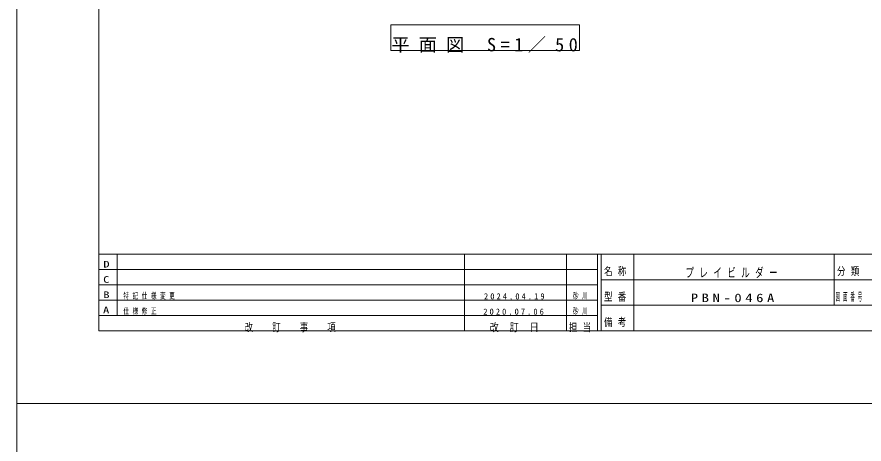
# Model space of a CAD drawing. Units: millimetres on the paper. Extents: x 6 to 426, y -599 to 292.
# Drawn here: x 5.5 to 238.2, y -16.1 to 101.2 of the extents above; entities that cross this region are included whole.
import ezdxf
from ezdxf.enums import TextEntityAlignment as Align

# ---------------------------------------------------------------- set-up
doc = ezdxf.new("R2010")
doc.units = ezdxf.units.MM
for name, color, linetype, lineweight in [('2D', 7, 'Continuous', 13), ('FMT', 7, 'Continuous', 13), ('FMT-TXT', 7, 'Continuous', 13), ('TEXT', 7, 'Continuous', 13)]:
    doc.layers.add(name, color=color, linetype=linetype, lineweight=lineweight)
doc.styles.add('ＭＳ ゴシック', font='')
doc.styles.get('ＭＳ ゴシック').set_extended_font_data('MS Gothic')

msp = doc.modelspace()

# ---------------------------------------------------------------- linework, layer by layer
at = {"layer": '2D'}
for p, q in [((5.5, 292), (5.5, -5)), ((108.222, 98.955), (108.222, 91.955)), ((160.079, 98.955), (108.222, 98.955)), ((160.079, 91.955), (160.079, 98.955)), ((108.222, 91.955), (160.079, 91.955)), ((5.5, -5), (5.5, -302)), ((425.5, -5), (5.5, -5)), ((5.5, -5), (425.5, -5)), ((425.5, -5), (5.5, -5))]:
    msp.add_line(p, q, dxfattribs=at)
at = {"layer": 'FMT'}
for p, q in [((28, 15), (28, 272)), ((28, 36), (403, 36)), ((33, 36), (33, 19.2)), ((128.5, 36), (128.5, 15)), ((156.5, 36), (156.5, 15)), ((165, 36), (165, 15)), ((166, 36), (166, 15)), ((175, 36), (175, 15)), ((230, 36), (230, 22)), ((28, 31.8), (165, 31.8)), ((166, 29), (306, 29)), ((28, 27.6), (165, 27.6)), ((28, 23.4), (165, 23.4)), ((166, 22), (306, 22)), ((28, 19.2), (165, 19.2)), ((403, 15), (28, 15))]:
    msp.add_line(p, q, dxfattribs=at)

# ---------------------------------------------------------------- texts
at = {"layer": 'FMT-TXT', "style": 'ＭＳ ゴシック'}
for s, width, p in [('D', 1.35, (29.25, 31.817)), ('C', 1.35, (29.19, 27.617)), ('B', 1.35, (29.25, 23.417)), ('A', 1.4, (29.131, 19.217))]:
    msp.add_text(s, height=1.833, dxfattribs=dict(at, width=width)).set_placement(p, align=Align.BOTTOM_LEFT)
at = {"layer": 'FMT-TXT', "attachment_point": 7, "style": 'ＭＳ ゴシック'}
for s, insert, char_height in [('\\T1.64;\\W0.75;名称', (166.8, 30), 2.199), ('\\T1.64;\\W0.65;プレイビルダー', (189.165, 29.467), 2.566), ('\\T1.64;\\W0.75;分類', (230.8, 30), 2.199), ('\\T1.64;\\W0.65;特記仕様変更', (34.755, 23.583), 1.686), ('\\T1.64;\\W0.65;砂川', (158.266, 23.583), 1.686), ('\\T1.64;\\W0.75;型番', (166.8, 23), 2.199), ('\\T1.64;\\W0.4;図面番号', (230.43, 23), 2.199), ('\\T1.5;2024.04.19', (133.826, 23.583), 1.686), ('\\T1.5;\\W1.25;PBN-046A', (190.637, 22.833), 2.346), ('\\T1.64;\\W0.65;仕様修正', (34.755, 19.383), 1.686), ('\\T1.5;2020.07.06', (133.629, 19.383), 1.686), ('\\T1.64;\\W0.65;砂川', (158.266, 19.383), 1.686), ('\\T1.64;\\W0.75;備考', (166.8, 16), 2.199), ('\\T1.64;\\W0.75;改\u3000訂\u3000事\u3000項', (68.05, 14.6), 2.199), ('\\T1.5;\\W0.8;改\\~訂\\~日', (135.4, 14.6), 2.199), ('\\T1.64;\\W0.75;担当', (157.15, 14.6), 2.199)]:
    msp.add_mtext(s, dxfattribs=dict(at, insert=insert, char_height=char_height))
at = {"layer": 'TEXT', "insert": (108.389, 91.288), "char_height": 3.666, "attachment_point": 7, "style": 'ＭＳ ゴシック'}
msp.add_mtext('\\T1.5;平面図\\~S=1／50', dxfattribs=at)

doc.saveas('drawing.dxf')
